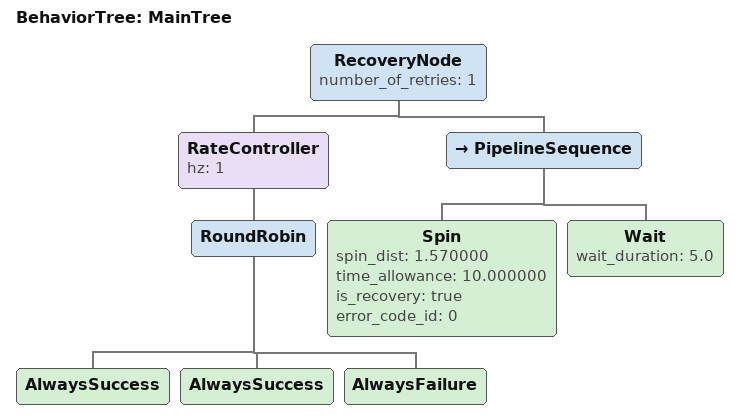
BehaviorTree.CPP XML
<?xml version="1.0" encoding="UTF-8"?>
<root BTCPP_format="4">
  <BehaviorTree ID="MainTree">
    <RecoveryNode number_of_retries="1">
      <RateController hz="1">
        <RoundRobin>
          <AlwaysSuccess/>
          <AlwaysSuccess/>
          <AlwaysFailure/>
        </RoundRobin>
      </RateController>
      <PipelineSequence>
        <Spin spin_dist="1.570000"
              time_allowance="10.000000"
              is_recovery="true"
              error_code_id="0"
              />
        <Wait wait_duration="5.0"
              />
      </PipelineSequence>
    </RecoveryNode>
  </BehaviorTree>

</root>
